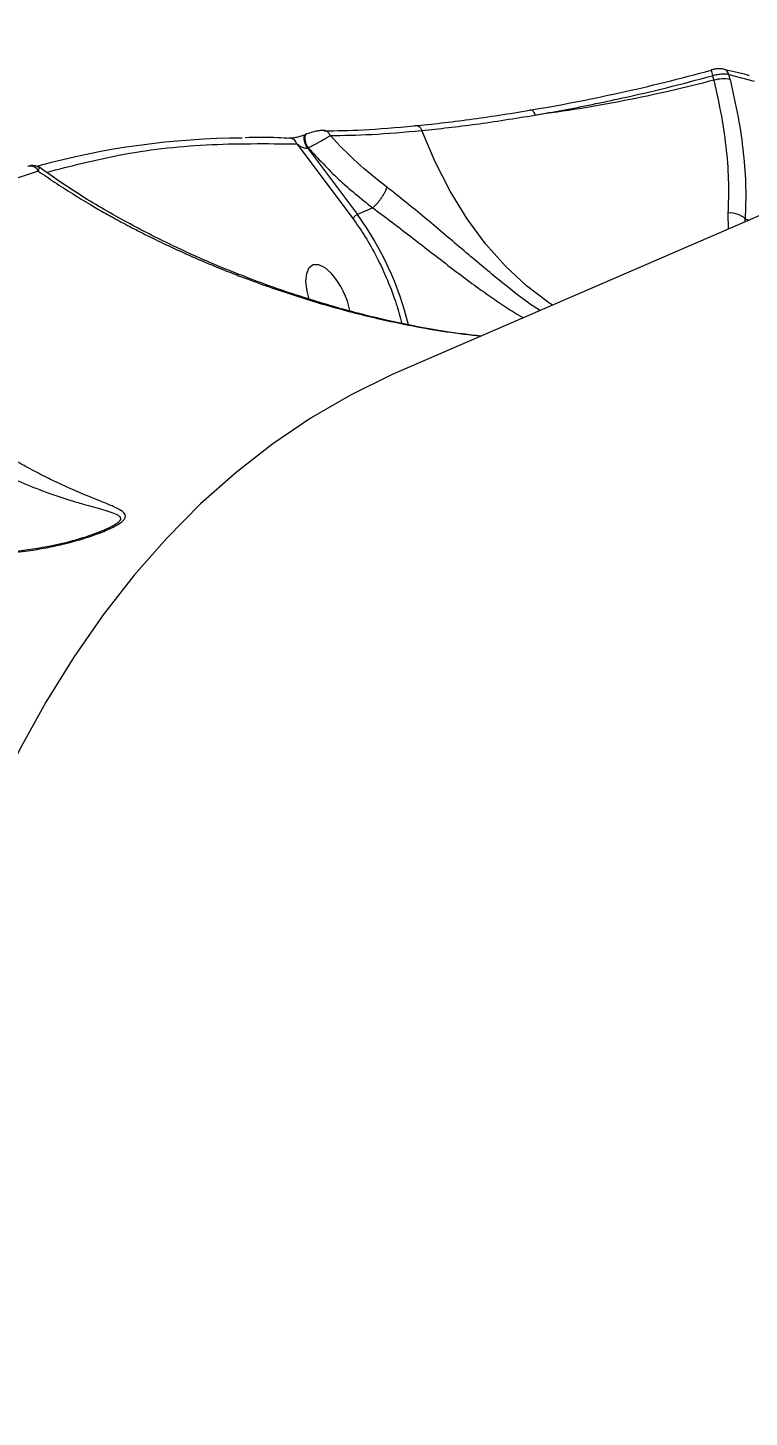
# Model space of a CAD drawing. Header units: millimetres. Extents: x -6332 to 8932, y -6739 to 7096.
# Drawn here: x -3197.2 to -3116.4, y -2166 to -2010.2 of the extents above; entities that cross this region are included whole.
import ezdxf

# ---------------------------------------------------------------- set-up
doc = ezdxf.new("R2010")
doc.units = ezdxf.units.MM
for name, color, linetype in [('DIKOM_ОБЪЕКТ', 7, 'Continuous'), ('DIKOM_РАЗМЕР_ЗОНА', 7, 'Continuous'), ('DIKOM_РАЗМЕР_ОБЪЕКТА', 7, 'Continuous')]:
    doc.layers.add(name, color=color, linetype=linetype)
doc.styles.add('style1', font='arial.ttf', dxfattribs={"width": 0.8})
doc.dimstyles.new('1-50', dxfattribs={"dimtxt": 300, "dimasz": 200, "dimexe": 100, "dimexo": 0, "dimgap": 100, "dimtad": 1, "dimtxsty": 'style1', "dimcen": 200, "dimclrd": 7, "dimclre": 7, "dimclrt": 7, "dimadec": 1, "dimazin": 2, "dimtfac": 1, "dimtmove": 0, "dimatfit": 2, "dimfxl": 0, "dimlwd": 25, "dimlwe": 18, "dimarcsym": 0})

# ---------------------------------------------------------------- blocks, each defined once
blk = doc.blocks.new('*D9')
at = {"layer": 'Defpoints', "color": 0, "transparency": 16777216}
for p in [(777.17, 5593.97), (-4228.73, -3389.78), (7301.72, -3389.78)]:
    blk.add_point(p, dxfattribs=at)
at = {"layer": 'DIKOM_РАЗМЕР_ОБЪЕКТА', "color": 7, "lineweight": 18, "transparency": 16777216}
for p, q in [((777.17, 5593.97), (7401.72, 5593.97)), ((-4228.73, -3389.78), (7401.72, -3389.78))]:
    blk.add_line(p, q, dxfattribs=at)
at = {"layer": 'DIKOM_РАЗМЕР_ОБЪЕКТА', "color": 7, "lineweight": 25, "transparency": 16777216}
blk.add_line((7301.72, 5393.97), (7301.72, -3189.78), dxfattribs=at)
at = {"layer": 'DIKOM_РАЗМЕР_ОБЪЕКТА', "color": 7, "transparency": 16777216}
for points in [[(7268.39, 5393.97), (7335.06, 5393.97), (7301.72, 5593.97)], [(7268.39, -3189.78), (7335.06, -3189.78), (7301.72, -3389.78)]]:
    blk.add_solid(points, dxfattribs=at)
at = {"layer": 'DIKOM_РАЗМЕР_ОБЪЕКТА', "color": 7, "transparency": 16777216, "insert": (7048.55, 1153.71), "char_height": 300, "attachment_point": 5, "rotation": 90, "style": 'style1'}
blk.add_mtext('9000', dxfattribs=at)
blk = doc.blocks.new('*D10')
at = {"layer": 'Defpoints', "color": 0, "transparency": 16777216}
for p in [(4034.78, 3636.59), (-4490.85, -1960.46), (4034.78, -5533.39)]:
    blk.add_point(p, dxfattribs=at)
at = {"layer": 'DIKOM_РАЗМЕР_ОБЪЕКТА', "color": 7, "lineweight": 18, "transparency": 16777216}
for p, q in [((4034.78, 3636.59), (4034.78, -5633.39)), ((-4490.85, -1960.46), (-4490.85, -5633.39))]:
    blk.add_line(p, q, dxfattribs=at)
at = {"layer": 'DIKOM_РАЗМЕР_ОБЪЕКТА', "color": 7, "lineweight": 25, "transparency": 16777216}
blk.add_line((-4290.85, -5533.39), (3834.78, -5533.39), dxfattribs=at)
at = {"layer": 'DIKOM_РАЗМЕР_ОБЪЕКТА', "color": 7, "transparency": 16777216}
for points in [[(-4290.85, -5500.05), (-4290.85, -5566.72), (-4490.85, -5533.39)], [(3834.78, -5500.05), (3834.78, -5566.72), (4034.78, -5533.39)]]:
    blk.add_solid(points, dxfattribs=at)
at = {"layer": 'DIKOM_РАЗМЕР_ОБЪЕКТА', "color": 7, "transparency": 16777216, "insert": (308.03, -5280.21), "char_height": 300, "attachment_point": 5, "style": 'style1'}
blk.add_mtext('8500', dxfattribs=at)
blk = doc.blocks.new('*D11')
at = {"layer": 'Defpoints', "color": 0, "transparency": 16777216}
for p in [(1114.35, 7096.35), (-4349.59, -4627.34), (8831.76, -4627.34)]:
    blk.add_point(p, dxfattribs=at)
at = {"layer": 'DIKOM_РАЗМЕР_ЗОНА', "color": 7, "lineweight": 18, "transparency": 16777216}
for p, q in [((1114.35, 7096.35), (8931.76, 7096.35)), ((-4349.59, -4627.34), (8931.76, -4627.34))]:
    blk.add_line(p, q, dxfattribs=at)
at = {"layer": 'DIKOM_РАЗМЕР_ЗОНА', "color": 7, "lineweight": 25, "transparency": 16777216}
blk.add_line((8831.76, 6896.35), (8831.76, -4427.34), dxfattribs=at)
at = {"layer": 'DIKOM_РАЗМЕР_ЗОНА', "color": 7, "transparency": 16777216}
for points in [[(8798.42, 6896.35), (8865.09, 6896.35), (8831.76, 7096.35)], [(8798.42, -4427.34), (8865.09, -4427.34), (8831.76, -4627.34)]]:
    blk.add_solid(points, dxfattribs=at)
at = {"layer": 'DIKOM_РАЗМЕР_ЗОНА', "color": 7, "transparency": 16777216, "insert": (8578.59, 1308.2), "char_height": 300, "attachment_point": 5, "rotation": 90, "style": 'style1'}
blk.add_mtext('11750', dxfattribs=at)
blk = doc.blocks.new('*D12')
at = {"layer": 'Defpoints', "color": 0, "transparency": 16777216}
for p in [(6134.38, 3354.85), (-6332, -2644.93), (6134.38, -6639)]:
    blk.add_point(p, dxfattribs=at)
at = {"layer": 'DIKOM_РАЗМЕР_ЗОНА', "color": 7, "lineweight": 18, "transparency": 16777216}
for p, q in [((6134.38, 3354.85), (6134.38, -6739)), ((-6332, -2644.93), (-6332, -6739))]:
    blk.add_line(p, q, dxfattribs=at)
at = {"layer": 'DIKOM_РАЗМЕР_ЗОНА', "color": 7, "lineweight": 25, "transparency": 16777216}
blk.add_line((-6132, -6639), (5934.38, -6639), dxfattribs=at)
at = {"layer": 'DIKOM_РАЗМЕР_ЗОНА', "color": 7, "transparency": 16777216}
for points in [[(-6132, -6605.67), (-6132, -6672.33), (-6332, -6639)], [(5934.38, -6605.67), (5934.38, -6672.33), (6134.38, -6639)]]:
    blk.add_solid(points, dxfattribs=at)
at = {"layer": 'DIKOM_РАЗМЕР_ЗОНА', "color": 7, "transparency": 16777216, "insert": (-98.81, -6385.83), "char_height": 300, "attachment_point": 5, "style": 'style1'}
blk.add_mtext('12500', dxfattribs=at)

msp = doc.modelspace()

# ---------------------------------------------------------------- linework, layer by layer
at = {"layer": 'DIKOM_ОБЪЕКТ', "color": 7, "linetype": 'Continuous', "lineweight": 15}
for p, q in [((-2886.683, -1932.315), (-3155.569, -2048.763)), ((-3118.499, -2016.014), (-3118.634, -2015.465)), ((-3118.634, -2015.465), (-3115.784, -2016.189)), ((-3120.452, -2015.595), (-3120.327, -2016.102)), ((-3163.877, -2021.716), (-3164.075, -2021.718)), ((-3167.024, -2023.237), (-3160.744, -2031.629)), ((-3165.997, -2022.153), (-3166.069, -2022.184)), ((-3165.904, -2022.137), (-3165.997, -2022.153)), ((-3165.834, -2023.693), (-3165.762, -2023.662)), ((-3165.834, -2023.693), (-3160.248, -2031.157)), ((-3158.537, -2030.415), (-3160.248, -2031.157)), ((-3158.537, -2030.415), (-3158.53, -2030.412)), ((-3118.746, -2030.99), (-3118.694, -2032.794)), ((-3116.826, -2031.984), (-3116.805, -2031.635)), ((-3116.805, -2031.635), (-3116.358, -2031.782)), ((-3189.37, -2066.826), (-3190.352, -2067.194)), ((-3188.639, -2066.551), (-3189.37, -2066.826)), ((-3190.352, -2067.194), (-3190.621, -2067.281))]:
    msp.add_line(p, q, dxfattribs=at)
at = {"layer": 'DIKOM_ОБЪЕКТ', "color": 7, "linetype": 'Continuous', "lineweight": 15, "flags": 128}
for points in [[(-3119.207, -2014.854), (-3119.21, -2014.853), (-3119.229, -2014.849)], [(-3140.939, -2019.467), (-3140.873, -2019.422), (-3140.799, -2019.409), (-3140.72, -2019.433), (-3140.64, -2019.492), (-3140.561, -2019.583), (-3140.486, -2019.703), (-3140.417, -2019.848), (-3140.357, -2020.012)], [(-3153.894, -2021.225), (-3153.779, -2021.175), (-3153.658, -2021.16), (-3153.536, -2021.18), (-3153.416, -2021.234), (-3153.303, -2021.321), (-3153.201, -2021.437), (-3153.113, -2021.579), (-3153.043, -2021.741)], [(-3138.399, -2041.327), (-3138.851, -2041.028), (-3141.312, -2039.159), (-3143.665, -2036.952), (-3145.886, -2034.431), (-3147.954, -2031.621), (-3149.848, -2028.548), (-3151.55, -2025.244), (-3153.043, -2021.741)], [(-3167.796, -2022.596), (-3167.816, -2022.595), (-3167.934, -2022.601)], [(-3165.834, -2023.693), (-3165.98, -2023.466), (-3166.101, -2023.21), (-3166.187, -2022.943), (-3166.231, -2022.691), (-3166.231, -2022.471), (-3166.185, -2022.303), (-3166.12, -2022.216)], [(-3165.997, -2022.153), (-3166.025, -2022.168), (-3166.113, -2022.272), (-3166.158, -2022.44), (-3166.159, -2022.66), (-3166.115, -2022.913), (-3166.029, -2023.178), (-3165.908, -2023.435), (-3165.762, -2023.662)], [(-3166.12, -2022.216), (-3166.097, -2022.199), (-3166.069, -2022.184)], [(-3165.666, -2040.643), (-3165.889, -2039.757), (-3166.013, -2038.665), (-3165.931, -2037.756), (-3165.65, -2037.102), (-3165.193, -2036.756), (-3164.596, -2036.748), (-3163.908, -2037.077), (-3163.185, -2037.717)], [(-3155.569, -2048.763), (-3156.434, -2049.145), (-3161.011, -2051.393), (-3165.441, -2053.964), (-3169.72, -2056.856), (-3173.846, -2060.067), (-3177.813, -2063.594), (-3181.618, -2067.432), (-3185.257, -2071.58), (-3188.728, -2076.033), (-3192.027, -2080.786), (-3195.15, -2085.835), (-3198.096, -2091.177), (-3200.86, -2096.805), (-3203.442, -2102.715), (-3205.837, -2108.9), (-3208.045, -2115.355), (-3210.062, -2122.075), (-3211.888, -2129.052), (-3213.52, -2136.281), (-3214.956, -2143.755), (-3216.196, -2151.466), (-3217.239, -2159.409), (-3218.083, -2167.574)]]:
    msp.add_lwpolyline(points, dxfattribs=at)
at = {"layer": 'DIKOM_ОБЪЕКТ', "color": 7, "linetype": 'Continuous', "lineweight": 15}
for centre, radius, start, end in [((-3067.255, -2000.922), 55.184, 194.72079, 195.42014), ((-3119.445, -2015.652), 0.833, 13.02537, 73.43629), ((-3119.239, -2019.693), 3.752, 78.62788, 106.86631), ((-3164.117, -2022.57), 0.853, 18.92595, 87.16046), ((-3172.661, -2111.216), 88.637, 90.31273, 105.31694), ((-3167.88, -2023.483), 0.891, 16.01712, 84.55936), ((-3170.806, -2103.852), 81.562, 107.99518, 129.30266), ((-3196.853, -2026.643), 0.924, 23.17165, 110.68558), ((-3118.499, -2033.489), 2.511, 47.56939, 95.62909), ((-3189.292, -2052.116), 35.817, 13.87906, 35.81619), ((-3170.279, -2043.883), 9.399, 11.26251, 41.00116)]:
    msp.add_arc(centre, radius, start, end, dxfattribs=at)
for points, knots in [([(-3140.939, -2019.467), (-3139.301, -2019.178), (-3136.026, -2018.6), (-3130.93, -2017.538), (-3125.775, -2016.352), (-3122.335, -2015.439), (-3120.615, -2014.983)], [0, 0, 0, 0, 0.2507105, 0.5013205, 0.7506737, 1, 1, 1, 1]), ([(-3119.228, -2014.849), (-3119.325, -2014.832), (-3119.515, -2014.799), (-3119.88, -2014.81), (-3120.259, -2014.857), (-3120.506, -2014.916), (-3120.627, -2014.945)], [0, 0, 0, 0, 0.265436, 0.5205184, 0.7654492, 1, 1, 1, 1]), ([(-3118.634, -2015.465), (-3118.771, -2015.439), (-3119.027, -2015.391), (-3119.546, -2015.421), (-3120.023, -2015.492), (-3120.319, -2015.563), (-3120.452, -2015.595)], [0, 0, 0, 0, 0.3140379, 0.5855013, 0.8141808, 1, 1, 1, 1]), ([(-3116.351, -2015.584), (-3116.421, -2015.564), (-3117.386, -2015.288), (-3118.334, -2015.078), (-3119.214, -2014.883)], [0, 0, 0, 0, 0.0718408, 1, 1, 1, 1]), ([(-3140.357, -2020.012), (-3139.32, -2019.829), (-3137.218, -2019.459), (-3133.931, -2018.815), (-3130.067, -2017.996), (-3125.549, -2016.951), (-3122.181, -2016.055), (-3120.452, -2015.595)], [0, 0, 0, 0, 0.1627717, 0.3298986, 0.5013815, 0.7440075, 1, 1, 1, 1]), ([(-3120.327, -2016.102), (-3121.98, -2016.52), (-3125.312, -2017.362), (-3130.35, -2018.423), (-3135.413, -2019.342), (-3138.701, -2019.787), (-3140.357, -2020.012)], [0, 0, 0, 0, 0.2440514, 0.492068, 0.7440489, 1, 1, 1, 1]), ([(-3120.327, -2016.102), (-3120.022, -2017.455), (-3119.412, -2020.157), (-3118.883, -2024.012), (-3118.617, -2027.677), (-3118.703, -2029.883), (-3118.746, -2030.99)], [0, 0, 0, 0, 0.2512084, 0.5016672, 0.7500772, 1, 1, 1, 1]), ([(-3118.499, -2016.014), (-3118.177, -2017.435), (-3117.534, -2020.271), (-3116.972, -2024.317), (-3116.684, -2028.162), (-3116.764, -2030.476), (-3116.805, -2031.635)], [0, 0, 0, 0, 0.2513, 0.5017975, 0.7504819, 1, 1, 1, 1]), ([(-3153.894, -2021.225), (-3151.878, -2021.009), (-3147.846, -2020.579), (-3143.242, -2019.838), (-3140.939, -2019.467)], [0, 0, 0, 0, 0.4999961, 1, 1, 1, 1]), ([(-3153.043, -2021.741), (-3151.068, -2021.528), (-3147.12, -2021.103), (-3142.612, -2020.376), (-3140.357, -2020.012)], [0, 0, 0, 0, 0.5000076, 1, 1, 1, 1]), ([(-3164.075, -2021.718), (-3164.181, -2021.723), (-3164.395, -2021.732), (-3164.79, -2021.801), (-3165.149, -2021.886), (-3165.449, -2021.968), (-3165.763, -2022.069), (-3165.95, -2022.144), (-3166.045, -2022.182)], [0, 0, 0, 0, 0.2332296, 0.4721507, 0.5972799, 0.7268622, 0.8615649, 1, 1, 1, 1]), ([(-3163.975, -2021.774), (-3162.585, -2021.76), (-3159.675, -2021.73), (-3155.877, -2021.398), (-3153.894, -2021.225)], [0, 0, 0, 0, 0.477766, 1, 1, 1, 1]), ([(-3163.311, -2022.293), (-3161.827, -2022.279), (-3158.858, -2022.249), (-3154.981, -2021.91), (-3153.043, -2021.741)], [0, 0, 0, 0, 0.5000428, 1, 1, 1, 1]), ([(-3195.064, -2026.419), (-3192.396, -2025.726), (-3186.621, -2024.228), (-3177.269, -2023.136), (-3170.439, -2023.204), (-3167.024, -2023.237)], [0, 0, 0, 0, 0.3003588, 0.6502049, 1, 1, 1, 1]), ([(-3167.8, -2022.622), (-3168.261, -2022.594), (-3169.96, -2022.492), (-3171.618, -2022.522), (-3172.826, -2022.543)], [0, 0, 0, 0, 0.2709411, 1, 1, 1, 1]), ([(-3166.117, -2022.213), (-3166.189, -2022.243), (-3166.334, -2022.305), (-3166.658, -2022.417), (-3167.065, -2022.522), (-3167.496, -2022.592), (-3167.707, -2022.594), (-3167.814, -2022.595)], [0, 0, 0, 0, 0.1121905, 0.2270122, 0.4705696, 0.7308353, 1, 1, 1, 1]), ([(-3167.024, -2023.237), (-3166.867, -2023.352), (-3166.631, -2023.523), (-3166.259, -2023.677), (-3166.038, -2023.72), (-3165.905, -2023.716), (-3165.857, -2023.7), (-3165.834, -2023.693)], [0, 0, 0, 0, 0.4999675, 0.7497961, 0.8966853, 0.9519186, 1, 1, 1, 1]), ([(-3165.762, -2023.662), (-3165.634, -2023.599), (-3165.382, -2023.477), (-3164.984, -2023.272), (-3164.607, -2023.07), (-3164.157, -2022.82), (-3163.669, -2022.534), (-3163.429, -2022.373), (-3163.311, -2022.293)], [0, 0, 0, 0, 0.1400936, 0.2755726, 0.4055642, 0.5305908, 0.768215, 1, 1, 1, 1]), ([(-3156.942, -2028.099), (-3158.085, -2027.192), (-3160.375, -2025.374), (-3162.331, -2023.321), (-3163.311, -2022.293)], [0, 0, 0, 0, 0.4990574, 1, 1, 1, 1]), ([(-3165.762, -2023.662), (-3164.665, -2024.86), (-3162.469, -2027.259), (-3159.848, -2029.363), (-3158.537, -2030.415)], [0, 0, 0, 0, 0.4998605, 1, 1, 1, 1]), ([(-3195.973, -2025.833), (-3196.077, -2025.781), (-3196.198, -2025.72), (-3196.4, -2025.706), (-3196.463, -2025.703), (-3196.507, -2025.7), (-3196.53, -2025.698), (-3196.545, -2025.697), (-3196.559, -2025.694), (-3196.584, -2025.689), (-3196.63, -2025.664), (-3196.637, -2025.642), (-3196.787, -2025.657), (-3196.993, -2025.718), (-3197.106, -2025.751)], [0, 0, 0, 0, 0.2419474, 0.2843115, 0.3160503, 0.3280991, 0.3381688, 0.3428073, 0.3474682, 0.3574811, 0.3847387, 0.5568343, 0.7551544, 1, 1, 1, 1]), ([(-3196.003, -2026.279), (-3195.959, -2026.183), (-3195.868, -2025.986), (-3195.929, -2025.83), (-3196.058, -2025.798), (-3196.103, -2025.787)], [0, 0, 0, 0, 0.3829849, 0.7850968, 1, 1, 1, 1]), ([(-3196.003, -2026.279), (-3195.402, -2026.695), (-3194.161, -2027.553), (-3192.212, -2028.807), (-3190.612, -2029.781), (-3189.423, -2030.478), (-3188.644, -2030.925), (-3187.813, -2031.391), (-3186.929, -2031.877), (-3185.991, -2032.379), (-3184.922, -2032.938), (-3183.419, -2033.702), (-3181.625, -2034.571), (-3179.648, -2035.481), (-3177.767, -2036.309), (-3175.886, -2037.096), (-3174.044, -2037.831), (-3171.907, -2038.643), (-3169.472, -2039.514), (-3166.641, -2040.447), (-3163.796, -2041.309), (-3160.921, -2042.099), (-3157.671, -2042.901), (-3154.153, -2043.648), (-3150.274, -2044.329), (-3147.68, -2044.632), (-3146.378, -2044.784)], [0, 0, 0, 0, 0.0473111, 0.0976717, 0.1470821, 0.1645266, 0.1829798, 0.2024383, 0.2229042, 0.2443684, 0.2668283, 0.2954645, 0.3450303, 0.3845313, 0.4224383, 0.4635734, 0.5009265, 0.5345163, 0.591493, 0.6438248, 0.6968748, 0.7511551, 0.801556, 0.8715401, 0.9355361, 1, 1, 1, 1]), ([(-3146.408, -2044.796), (-3147.766, -2044.63), (-3150.32, -2044.317), (-3153.793, -2043.693), (-3156.714, -2043.077), (-3159.094, -2042.507), (-3161.148, -2041.973), (-3163.217, -2041.393), (-3165.767, -2040.628), (-3168.947, -2039.582), (-3172.747, -2038.198), (-3176.998, -2036.47), (-3181.626, -2034.363), (-3186.54, -2031.827), (-3191.447, -2028.979), (-3194.473, -2026.854), (-3195.95, -2025.816)], [0, 0, 0, 0, 0.0674124, 0.1268691, 0.1777001, 0.2199078, 0.2536469, 0.2891737, 0.3338326, 0.3961538, 0.4706779, 0.5569156, 0.6545365, 0.7636749, 0.8846326, 1, 1, 1, 1]), ([(-3158.53, -2030.412), (-3158.365, -2030.251), (-3158.111, -2030.006), (-3157.775, -2029.593), (-3157.532, -2029.26), (-3157.317, -2028.926), (-3157.085, -2028.51), (-3156.998, -2028.261), (-3156.942, -2028.099)], [0, 0, 0, 0, 0.2414878, 0.3699015, 0.4997461, 0.6315652, 0.7606772, 1, 1, 1, 1]), ([(-3139.797, -2041.933), (-3140.26, -2041.626), (-3141.732, -2040.651), (-3144.649, -2038.304), (-3147.866, -2035.606), (-3150.597, -2033.282), (-3152.695, -2031.517), (-3154.826, -2029.757), (-3156.234, -2028.654), (-3156.942, -2028.099)], [0, 0, 0, 0, 0.1026628, 0.3260378, 0.5502114, 0.6627769, 0.7751668, 0.8868618, 1, 1, 1, 1]), ([(-3158.53, -2030.412), (-3157.833, -2030.927), (-3156.418, -2031.974), (-3154.288, -2033.615), (-3152.165, -2035.262), (-3150.118, -2036.844), (-3148.116, -2038.364), (-3146.222, -2039.752), (-3144.392, -2041.025), (-3142.884, -2042.009), (-3141.991, -2042.54), (-3141.657, -2042.739)], [0, 0, 0, 0, 0.1148006, 0.2330651, 0.3471348, 0.4656211, 0.5792916, 0.6979338, 0.8108386, 0.9293097, 1, 1, 1, 1]), ([(-3160.248, -2031.157), (-3160.292, -2031.178), (-3160.387, -2031.226), (-3160.509, -2031.316), (-3160.601, -2031.404), (-3160.665, -2031.478), (-3160.717, -2031.556), (-3160.735, -2031.604), (-3160.744, -2031.629)], [0, 0, 0, 0, 0.200771, 0.433304, 0.562796, 0.699943, 0.8459877, 1, 1, 1, 1]), ([(-3160.744, -2031.629), (-3160.283, -2032.289), (-3159.339, -2033.641), (-3158.032, -2035.982), (-3156.851, -2038.524), (-3155.895, -2041.033), (-3155.466, -2042.641), (-3155.273, -2043.366)], [0, 0, 0, 0, 0.1953072, 0.3995625, 0.6102066, 0.8241772, 1, 1, 1, 1]), ([(-3223.198, -2036.913), (-3223.524, -2037.057), (-3226.59, -2038.41), (-3231.996, -2041.839), (-3239.36, -2047.241), (-3246.223, -2053.598), (-3252.637, -2060.797), (-3258.475, -2068.712), (-3263.764, -2077.284), (-3268.509, -2086.436), (-3272.789, -2096.292), (-3276.587, -2106.795), (-3279.969, -2118.153), (-3282.907, -2130.406), (-3285.361, -2143.603), (-3287.271, -2157.51), (-3288.623, -2172.08), (-3289.408, -2187.237), (-3289.623, -2202.595), (-3289.309, -2218.091), (-3288.504, -2233.693), (-3287.203, -2249.707), (-3285.402, -2266.139), (-3283.053, -2283.289), (-3280.131, -2301.09), (-3276.619, -2319.463), (-3272.588, -2338.012), (-3268.044, -2356.734), (-3262.983, -2375.631), (-3257.512, -2394.338), (-3251.671, -2412.795), (-3245.522, -2430.905), (-3238.982, -2448.935), (-3232.072, -2466.842), (-3224.648, -2484.987), (-3216.683, -2503.365), (-3208.148, -2521.962), (-3199.21, -2540.381), (-3189.918, -2558.519), (-3180.322, -2576.279), (-3170.647, -2593.275), (-3160.914, -2609.534), (-3151.139, -2625.087), (-3141.126, -2640.246), (-3130.896, -2655.033), (-3123.923, -2664.485), (-3120.431, -2669.218)], [0, 0, 0, 0, 0.0028441, 0.0267502, 0.0505357, 0.0742578, 0.0979727, 0.1217368, 0.1442394, 0.1668674, 0.1894172, 0.2118542, 0.2342271, 0.257939, 0.2816885, 0.3055319, 0.3295197, 0.3534456, 0.3772426, 0.3996156, 0.4219726, 0.4443609, 0.4668275, 0.4894231, 0.5133832, 0.5372016, 0.560939, 0.5846504, 0.6083912, 0.6322202, 0.6548184, 0.6774103, 0.6998754, 0.7222618, 0.7446183, 0.7683492, 0.7921552, 0.816093, 0.8400718, 0.863906, 0.8876507, 0.9100072, 0.932381, 0.9548205, 0.9773726, 1, 1, 1, 1]), ([(-3204.738, -2069.224), (-3203.854, -2069.247), (-3202.078, -2069.293), (-3199.445, -2069.138), (-3197.04, -2068.856), (-3194.917, -2068.488), (-3192.991, -2068.064), (-3191.183, -2067.574), (-3189.716, -2067.089), (-3188.668, -2066.684), (-3187.665, -2066.245), (-3186.847, -2065.788), (-3186.384, -2065.362), (-3186.233, -2065.077), (-3186.252, -2064.822), (-3186.482, -2064.48), (-3187.159, -2064.073), (-3188.335, -2063.57), (-3189.961, -2062.923), (-3192.036, -2062.067), (-3194.303, -2061.022), (-3196.416, -2059.947), (-3198.303, -2058.915), (-3200.295, -2057.752), (-3202.361, -2056.47), (-3204.471, -2055.087), (-3206.43, -2053.752), (-3208.228, -2052.496), (-3210.441, -2050.923), (-3212.071, -2049.774), (-3213.164, -2049.004)], [0, 0, 0, 0, 0.0416428, 0.0836949, 0.1249714, 0.1572435, 0.1874072, 0.2209066, 0.2500039, 0.2664953, 0.2814953, 0.3129037, 0.328439, 0.3443907, 0.3594591, 0.3759677, 0.4155696, 0.4583119, 0.5008162, 0.5629664, 0.6254353, 0.6670901, 0.708653, 0.7497662, 0.7931955, 0.8346849, 0.8745646, 0.9062592, 0.9371837, 1, 1, 1, 1]), ([(-3214.702, -2051.497), (-3214.167, -2051.852), (-3213.089, -2052.565), (-3211.451, -2053.646), (-3209.801, -2054.714), (-3207.992, -2055.855), (-3206.019, -2057.047), (-3203.906, -2058.246), (-3202.026, -2059.242), (-3200.345, -2060.071), (-3198.901, -2060.74), (-3197.462, -2061.362), (-3195.964, -2061.964), (-3194.304, -2062.576), (-3192.594, -2063.141), (-3191.079, -2063.594), (-3189.822, -2063.942), (-3188.773, -2064.233), (-3187.834, -2064.511), (-3187.194, -2064.763), (-3186.87, -2065.004), (-3186.762, -2065.218), (-3186.844, -2065.476), (-3187.166, -2065.779), (-3187.745, -2066.145), (-3188.309, -2066.397), (-3188.637, -2066.544)], [0, 0, 0, 0, 0.0432255, 0.086964, 0.1296182, 0.1735487, 0.2302597, 0.2876325, 0.3461423, 0.3879799, 0.4323519, 0.4734613, 0.5182153, 0.5717435, 0.6333463, 0.6906833, 0.7335798, 0.7765304, 0.8197392, 0.8633504, 0.8865291, 0.9069896, 0.9293002, 0.9506297, 0.971316, 1, 1, 1, 1]), ([(-3188.637, -2066.544), (-3188.679, -2066.564), (-3188.89, -2066.668), (-3189.154, -2066.761), (-3189.364, -2066.835)], [0, 0, 0, 0, 0.2006361, 1, 1, 1, 1]), ([(-3190.621, -2067.281), (-3191.215, -2067.463), (-3193.127, -2068.053), (-3196.583, -2068.731), (-3200.766, -2069.176), (-3203.543, -2069.081), (-3204.872, -2069.035)], [0, 0, 0, 0, 0.133701, 0.4310101, 0.7278433, 1, 1, 1, 1]), ([(-3194.782, -2545.986), (-3195.147, -2545.287), (-3198.857, -2538.165), (-3205.53, -2524.316), (-3214.744, -2504.48), (-3223.454, -2484.417), (-3231.703, -2464.204), (-3239.464, -2443.852), (-3246.734, -2423.382), (-3253.484, -2402.857), (-3259.667, -2382.416), (-3265.265, -2362.142), (-3270.271, -2342.064), (-3274.69, -2322.178), (-3278.513, -2302.5), (-3281.722, -2283.097), (-3284.299, -2264.071), (-3286.233, -2245.517), (-3287.523, -2227.491), (-3288.171, -2210.009), (-3288.183, -2193.059), (-3287.526, -2176.699), (-3286.411, -2162.297), (-3285.228, -2153.698), (-3284.729, -2150.072)], [0, 0, 0, 0, 0.0052412, 0.0533696, 0.1012869, 0.1492379, 0.1970799, 0.2448911, 0.2929538, 0.341181, 0.3893115, 0.4371172, 0.4848907, 0.5327433, 0.5806962, 0.62889, 0.6770898, 0.7250468, 0.7729006, 0.8206728, 0.8684776, 0.9166026, 0.9648294, 1, 1, 1, 1]), ([(-3119.444, -2668.268), (-3123.138, -2663.257), (-3130.512, -2653.254), (-3141.315, -2637.565), (-3151.873, -2621.461), (-3162.165, -2604.915), (-3172.193, -2587.941), (-3181.769, -2570.867), (-3190.907, -2553.725), (-3199.586, -2536.6), (-3207.942, -2519.243), (-3215.936, -2501.742), (-3223.715, -2483.764), (-3231.257, -2465.297), (-3238.534, -2446.335), (-3245.394, -2427.238), (-3251.807, -2408.076), (-3257.736, -2388.955), (-3263.051, -2370.337), (-3267.779, -2352.248), (-3271.957, -2334.672), (-3275.678, -2317.251), (-3278.939, -2299.985), (-3281.784, -2282.577), (-3284.157, -2265.142), (-3286.015, -2247.793), (-3287.311, -2230.913), (-3288.052, -2214.495), (-3288.232, -2198.546), (-3287.867, -2183.351), (-3286.95, -2168.97), (-3285.907, -2157.913), (-3284.988, -2151.778), (-3284.717, -2149.968)], [0, 0, 0, 0, 0.0338931, 0.0676579, 0.101253, 0.1347578, 0.1682517, 0.201816, 0.2335979, 0.2655578, 0.2974069, 0.3290959, 0.3606952, 0.3941866, 0.4277292, 0.4614047, 0.4952854, 0.5290776, 0.5626887, 0.5942872, 0.6258639, 0.6574845, 0.6892181, 0.7211301, 0.7549709, 0.7886124, 0.8221385, 0.8556279, 0.8891602, 0.9228145, 0.9547323, 0.9866402, 1, 1, 1, 1])]:
    msp.add_open_spline(points, degree=3, knots=knots, dxfattribs=at)

# ---------------------------------------------------------------- dimensions: what is measured, and where the dimension line sits
at = {"layer": 'DIKOM_РАЗМЕР_ЗОНА'}
dim = msp.add_linear_dim(base=(8831.757, -4627.344), p1=(1114.346, 7096.351), p2=(-4349.589, -4627.344), angle=90, text='11750', dimstyle='1-50', dxfattribs=at)
dim.commit()
dim.dimension.update_dxf_attribs({"geometry": '*D11', "text_midpoint": (8831.757, 1308.196), "dimtype": 160})
dim = msp.add_linear_dim(base=(6134.379, -6639), p1=(-6332, -2644.933), p2=(6134.379, 3354.853), text='12500', dimstyle='1-50', dxfattribs=at)
dim.commit()
dim.dimension.update_dxf_attribs({"geometry": '*D12', "text_midpoint": (-98.81, -6639), "dimtype": 160})
at = {"layer": 'DIKOM_РАЗМЕР_ОБЪЕКТА'}
dim = msp.add_linear_dim(base=(7301.722, -3389.779), p1=(777.17, 5593.968), p2=(-4228.728, -3389.779), angle=90, text='9000', dimstyle='1-50', dxfattribs=at)
dim.commit()
dim.dimension.update_dxf_attribs({"geometry": '*D9', "text_midpoint": (7301.722, 1153.714), "dimtype": 160})
dim = msp.add_linear_dim(base=(4034.777, -5533.386), p1=(-4490.848, -1960.464), p2=(4034.777, 3636.587), text='8500', dimstyle='1-50', dxfattribs=at)
dim.commit()
dim.dimension.update_dxf_attribs({"geometry": '*D10', "text_midpoint": (308.034, -5533.386), "dimtype": 160})

doc.saveas('drawing.dxf')
